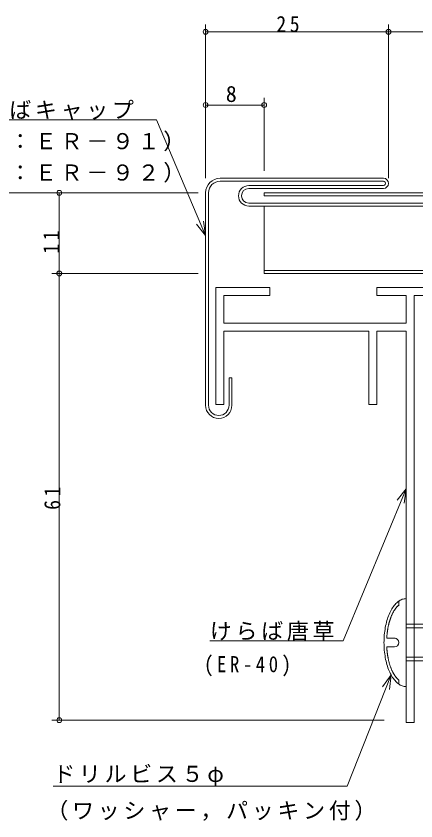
# Model space of a CAD drawing. Units: millimetres, scale not verified. Extents: x -567 to 1761, y -2125 to 401.
# Drawn here: x -366.1 to -311.4, y -1063.1 to -953.2 of the extents above; entities that cross this region are included whole.
import ezdxf
from ezdxf.enums import TextEntityAlignment as Align

# ---------------------------------------------------------------- set-up
doc = ezdxf.new("R2010")
doc.units = ezdxf.units.MM
doc.header["$LTSCALE"] = 3
doc.linetypes.add('CHAIN2', pattern=[12, 9, -1, 1, -1])
doc.linetypes.add('DASHED3', pattern=[4, 3, -1])
doc.layers.add('0-0_0', color=7, linetype='Continuous', lineweight=18)
doc.styles.add('ＭＳ ゴシック', font='')
doc.styles.get('ＭＳ ゴシック').set_extended_font_data('MS Gothic')

msp = doc.modelspace()

# ---------------------------------------------------------------- linework, layer by layer
at = {"layer": '0-0_0'}
for p, q in [((-340.197, -975.375), (-340.197, -954.375)), ((-315.197, -975.375), (-315.197, -954.375)), ((-340.197, -955.375), (-315.197, -955.375)), ((-315.197, -955.375), (-263.197, -955.375)), ((-332.197, -974.375), (-332.197, -964.375)), ((-340.197, -965.375), (-332.197, -965.375)), ((-346.913, -967.413), (-374.052, -967.413)), ((-340.197, -983.204), (-346.913, -967.413)), ((-343.197, -977.375), (-371.197, -977.375)), ((-360.197, -977.375), (-360.197, -988.375)), ((-340.477, -981.223), (-340.197, -983.204)), ((-340.197, -983.204), (-341.43, -981.628)), ((-341.197, -988.375), (-361.197, -988.375)), ((-360.197, -988.375), (-360.197, -1049.375)), ((-312.797, -1017.769), (-321.397, -1038.542)), ((-312.797, -1032.792), (-312.797, -1044.786)), ((-313.797, -1033.127), (-313.797, -1033.767)), ((-321.397, -1038.542), (-339.613, -1038.542)), ((-314.264, -1038.186), (-315.441, -1038.186)), ((-315.441, -1039.386), (-314.397, -1039.386)), ((-314.834, -1043.209), (-320.866, -1058.409)), ((-313.797, -1043.899), (-313.797, -1044.445)), ((-315.797, -1049.375), (-361.197, -1049.375)), ((-320.866, -1058.409), (-361.026, -1058.409))]:
    msp.add_line(p, q, dxfattribs=at)
at = {"layer": '0-0_0', "color": 6}
for p, q in [((-338.197, -975.375), (-315.897, -975.375)), ((-338.197, -975.775), (-315.897, -975.775)), ((-334.297, -976.375), (-315.897, -976.375)), ((-334.297, -976.775), (-315.897, -976.775)), ((-340.197, -977.375), (-340.197, -1006.375)), ((-339.797, -977.375), (-339.797, -1006.375)), ((-334.297, -978.775), (-263.597, -978.775)), ((-334.297, -979.175), (-263.597, -979.175)), ((-332.197, -979.175), (-332.197, -988.375)), ((-336.597, -1006.375), (-336.597, -1002.624))]:
    msp.add_line(p, q, dxfattribs=at)
at = {"layer": '0-0_0', "linetype": 'CHAIN2'}
msp.add_line((-341.197, -977.375), (-361.197, -977.375), dxfattribs=at)
at = {"layer": '0-0_0', "color": 3}
for p, q in [((-332.197, -977.375), (-332.197, -977.775)), ((-332.197, -977.375), (-118.882, -977.375)), ((-332.197, -977.775), (-118.882, -977.775)), ((-332.197, -987.975), (-118.882, -987.975)), ((-332.197, -988.375), (-118.882, -988.375))]:
    msp.add_line(p, q, dxfattribs=at)
at = {"layer": '0-0_0', "color": 4}
for p, q in [((-338.797, -990.275), (-331.397, -990.275)), ((-338.797, -990.275), (-338.797, -1006.275)), ((-331.397, -991.375), (-331.397, -990.275)), ((-316.797, -990.275), (-257.797, -990.275)), ((-337.697, -991.375), (-331.397, -991.375)), ((-337.697, -991.375), (-337.697, -995.175)), ((-311.697, -991.375), (-311.697, -1049.675)), ((-311.697, -991.375), (-254.797, -991.375)), ((-337.697, -995.175), (-312.797, -995.175)), ((-337.697, -996.275), (-317.897, -996.275)), ((-337.697, -996.275), (-337.697, -1006.275)), ((-317.897, -996.275), (-317.897, -1006.275)), ((-316.797, -996.275), (-312.797, -996.275)), ((-316.797, -996.275), (-316.797, -1006.275)), ((-312.797, -996.275), (-312.797, -1049.675)), ((-338.797, -1006.275), (-337.697, -1006.275)), ((-316.797, -1006.275), (-317.897, -1006.275)), ((-312.797, -1049.675), (-311.697, -1049.675))]:
    msp.add_line(p, q, dxfattribs=at)
at = {"layer": '0-0_0', "linetype": 'DASHED3'}
for p, q in [((-312.797, -1036.286), (-307.997, -1036.286)), ((-307.997, -1036.786), (-312.797, -1036.786)), ((-307.997, -1040.786), (-312.797, -1040.786)), ((-312.797, -1041.286), (-307.997, -1041.286))]:
    msp.add_line(p, q, dxfattribs=at)
at = {"layer": '0-0_0', "color": 4}
msp.add_lwpolyline([(-316.797, -990.275), (-316.797, -991.375), (-312.797, -991.375), (-312.797, -995.175)], dxfattribs=at)
at = {"layer": '0-0_0', "color": 6}
msp.add_lwpolyline([(-336.997, -1006.375), (-336.997, -1002.624), (-336.597, -1002.624)], dxfattribs=at)
at = {"layer": '0-0_0'}
for points in [[(-314.015, -1019.356), (-312.797, -1017.769), (-313.058, -1019.752)], [(-312.797, -1032.786), (-312.929, -1032.792), (-313.06, -1032.809), (-313.191, -1032.837), (-313.321, -1032.877), (-313.45, -1032.928), (-313.578, -1032.99), (-313.704, -1033.064), (-313.828, -1033.148), (-313.951, -1033.243)], [(-313.951, -1033.243), (-314.071, -1033.348), (-314.189, -1033.464), (-314.305, -1033.59), (-314.417, -1033.725), (-314.527, -1033.871), (-314.633, -1034.026), (-314.735, -1034.19), (-314.834, -1034.362), (-314.929, -1034.543), (-315.02, -1034.732), (-315.107, -1034.929), (-315.189, -1035.133), (-315.267, -1035.344), (-315.34, -1035.562), (-315.408, -1035.786), (-315.472, -1036.015), (-315.53, -1036.25), (-315.583, -1036.49), (-315.63, -1036.734), (-315.673, -1036.982), (-315.709, -1037.233), (-315.741, -1037.487), (-315.766, -1037.744), (-315.786, -1038.003), (-315.801, -1038.263), (-315.809, -1038.524), (-315.812, -1038.786), (-315.809, -1039.048), (-315.801, -1039.309), (-315.786, -1039.569), (-315.766, -1039.828), (-315.741, -1040.084), (-315.709, -1040.339), (-315.673, -1040.59), (-315.63, -1040.838), (-315.583, -1041.082), (-315.53, -1041.322), (-315.472, -1041.556), (-315.408, -1041.786)], [(-313.797, -1033.671), (-313.834, -1033.703), (-313.87, -1033.736), (-313.907, -1033.77), (-313.942, -1033.805), (-313.978, -1033.841), (-314.014, -1033.878), (-314.049, -1033.917), (-314.083, -1033.956), (-314.118, -1033.996), (-314.152, -1034.038), (-314.186, -1034.081), (-314.22, -1034.124), (-314.253, -1034.169), (-314.286, -1034.215), (-314.319, -1034.262), (-314.351, -1034.309), (-314.383, -1034.358), (-314.414, -1034.408), (-314.446, -1034.459), (-314.477, -1034.51), (-314.507, -1034.563), (-314.537, -1034.617), (-314.567, -1034.671), (-314.596, -1034.727), (-314.625, -1034.783), (-314.654, -1034.84), (-314.682, -1034.898), (-314.71, -1034.957), (-314.737, -1035.017), (-314.764, -1035.078), (-314.79, -1035.139), (-314.816, -1035.202), (-314.841, -1035.265), (-314.867, -1035.329), (-314.891, -1035.394), (-314.915, -1035.459), (-314.939, -1035.525), (-314.962, -1035.592), (-314.985, -1035.66)], [(-314.985, -1035.66), (-315.007, -1035.728), (-315.029, -1035.797), (-315.05, -1035.867), (-315.071, -1035.937), (-315.091, -1036.008), (-315.111, -1036.08), (-315.13, -1036.152), (-315.148, -1036.225), (-315.166, -1036.298), (-315.184, -1036.372), (-315.201, -1036.446), (-315.218, -1036.521), (-315.234, -1036.597), (-315.249, -1036.673), (-315.264, -1036.749), (-315.278, -1036.826), (-315.292, -1036.903), (-315.305, -1036.981), (-315.318, -1037.059), (-315.33, -1037.138), (-315.342, -1037.216), (-315.353, -1037.296), (-315.363, -1037.375), (-315.373, -1037.455), (-315.382, -1037.535), (-315.391, -1037.616), (-315.399, -1037.697), (-315.406, -1037.778), (-315.413, -1037.859), (-315.42, -1037.94), (-315.426, -1038.022), (-315.431, -1038.103), (-315.435, -1038.185)], [(-315.435, -1039.386), (-315.431, -1039.469), (-315.425, -1039.552), (-315.42, -1039.635), (-315.413, -1039.718), (-315.406, -1039.8), (-315.398, -1039.882), (-315.39, -1039.964), (-315.381, -1040.045), (-315.372, -1040.127), (-315.362, -1040.208), (-315.351, -1040.288), (-315.34, -1040.369), (-315.328, -1040.449), (-315.315, -1040.528), (-315.303, -1040.607), (-315.289, -1040.686), (-315.275, -1040.765), (-315.26, -1040.842), (-315.245, -1040.92), (-315.229, -1040.997), (-315.213, -1041.073), (-315.196, -1041.149), (-315.178, -1041.224), (-315.16, -1041.299), (-315.142, -1041.373), (-315.123, -1041.447), (-315.103, -1041.52), (-315.083, -1041.592), (-315.062, -1041.664), (-315.041, -1041.735), (-315.019, -1041.805), (-314.997, -1041.875), (-314.974, -1041.944), (-314.951, -1042.012), (-314.927, -1042.08), (-314.903, -1042.147), (-314.878, -1042.213), (-314.853, -1042.278), (-314.827, -1042.342)], [(-315.408, -1041.786), (-315.34, -1042.01), (-315.267, -1042.227), (-315.189, -1042.438), (-315.107, -1042.643), (-315.02, -1042.839), (-314.929, -1043.028), (-314.834, -1043.209), (-314.735, -1043.382), (-314.633, -1043.546), (-314.527, -1043.701), (-314.417, -1043.846), (-314.305, -1043.982), (-314.189, -1044.108), (-314.071, -1044.224), (-313.951, -1044.329), (-313.828, -1044.424), (-313.704, -1044.508), (-313.578, -1044.581), (-313.45, -1044.644), (-313.321, -1044.695), (-313.191, -1044.734), (-313.06, -1044.763), (-312.929, -1044.78), (-312.797, -1044.786)], [(-314.827, -1042.342), (-314.801, -1042.406), (-314.775, -1042.468), (-314.748, -1042.53), (-314.72, -1042.591), (-314.692, -1042.652), (-314.664, -1042.711), (-314.635, -1042.769), (-314.606, -1042.827), (-314.576, -1042.883), (-314.546, -1042.939), (-314.516, -1042.993), (-314.485, -1043.047), (-314.454, -1043.1), (-314.422, -1043.152), (-314.39, -1043.202), (-314.358, -1043.252), (-314.325, -1043.301), (-314.292, -1043.348), (-314.259, -1043.395), (-314.225, -1043.44), (-314.191, -1043.485), (-314.156, -1043.528), (-314.122, -1043.571), (-314.087, -1043.612), (-314.052, -1043.652), (-314.016, -1043.691), (-313.98, -1043.729), (-313.944, -1043.765), (-313.908, -1043.801), (-313.871, -1043.835), (-313.834, -1043.869), (-313.797, -1043.901), (-313.759, -1043.932)], [(-316.028, -1044.814), (-314.834, -1043.209), (-315.066, -1045.196)]]:
    msp.add_lwpolyline(points, dxfattribs=at)
for centre in [(-340.197, -955.375), (-315.197, -955.375), (-315.197, -955.375), (-340.197, -965.375), (-332.197, -965.375), (-360.197, -977.375), (-360.197, -1049.375)]:
    msp.add_circle(centre, 0.333, dxfattribs=at)
at = {"layer": '0-0_0', "linetype": 'CHAIN2'}
msp.add_circle((-360.197, -988.375), 0.333, dxfattribs=at)
msp.add_circle((-360.197, -988.375), 0.333, dxfattribs=at)
at = {"layer": '0-0_0', "color": 6}
for centre, radius, start, end in [((-338.197, -977.375), 2, 90, 180), ((-338.197, -977.375), 1.6, 90, 180), ((-315.897, -976.075), 0.3, 270, 97.27902), ((-315.897, -976.075), 0.7, 270, 90), ((-334.297, -977.775), 1.4, 90, 270), ((-334.297, -977.775), 1, 90, 270), ((-338.397, -1006.375), 1.8, 180, 0), ((-338.397, -1006.375), 1.4, 180, 0)]:
    msp.add_arc(centre, radius, start, end, dxfattribs=at)
at = {"layer": '0-0_0'}
msp.add_arc((-314.397, -1038.786), 0.6, 270, 90, dxfattribs=at)

# ---------------------------------------------------------------- texts
at = {"layer": '0-0_0', "style": 'ＭＳ ゴシック'}
msp.add_text('8', height=2.199, dxfattribs=at).set_placement((-337.436, -965.615), align=Align.BOTTOM_LEFT)
at = {"layer": '0-0_0', "char_height": 2.199, "attachment_point": 7, "style": 'ＭＳ ゴシック'}
for s, insert in [('\\T1.36;\\W0.9;25', (-330.525, -955.444)), ('\\T1.17;けらばキャップ', (-374.052, -967.413)), ('\\T1.17;（右：ＥＲ－９１）', (-374.052, -971.697)), ('\\T1.17;（左：ＥＲ－９２）', (-374.052, -975.981)), ('\\T1.17;けらば唐草', (-339.613, -1038.542)), ('\\T1.39;\\W0.85;(ER-40)', (-340.401, -1043.415)), ('\\T1.17;ドリルビス５φ', (-361.026, -1058.409)), ('\\T1.17;（ワッシャー，パッキン付）', (-361.96, -1063.134))]:
    msp.add_mtext(s, dxfattribs=dict(at, insert=insert))
at = {"layer": '0-0_0', "char_height": 2.199, "attachment_point": 7, "rotation": 90, "style": 'ＭＳ ゴシック'}
for s, insert in [('\\T1.36;\\W0.9;11', (-360.204, -985.684)), ('\\T1.36;\\W0.9;61', (-360.026, -1020.658))]:
    msp.add_mtext(s, dxfattribs=dict(at, insert=insert))

doc.saveas('drawing.dxf')
